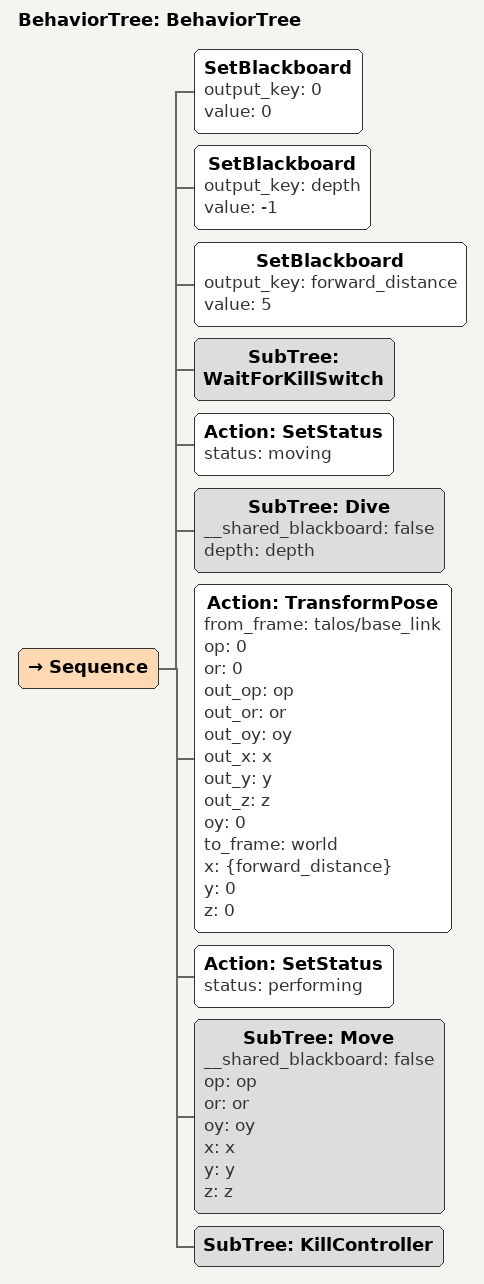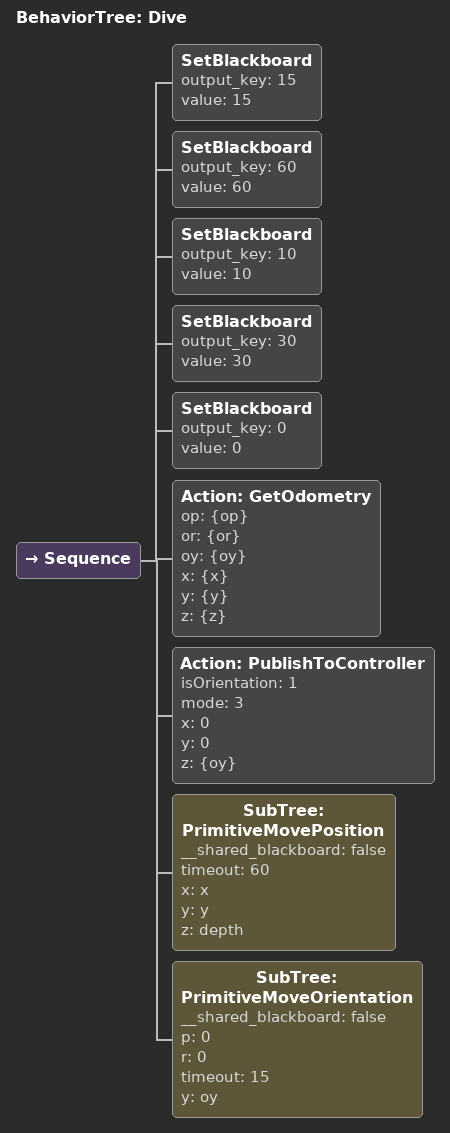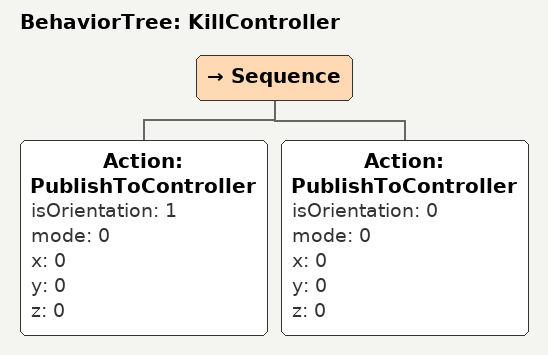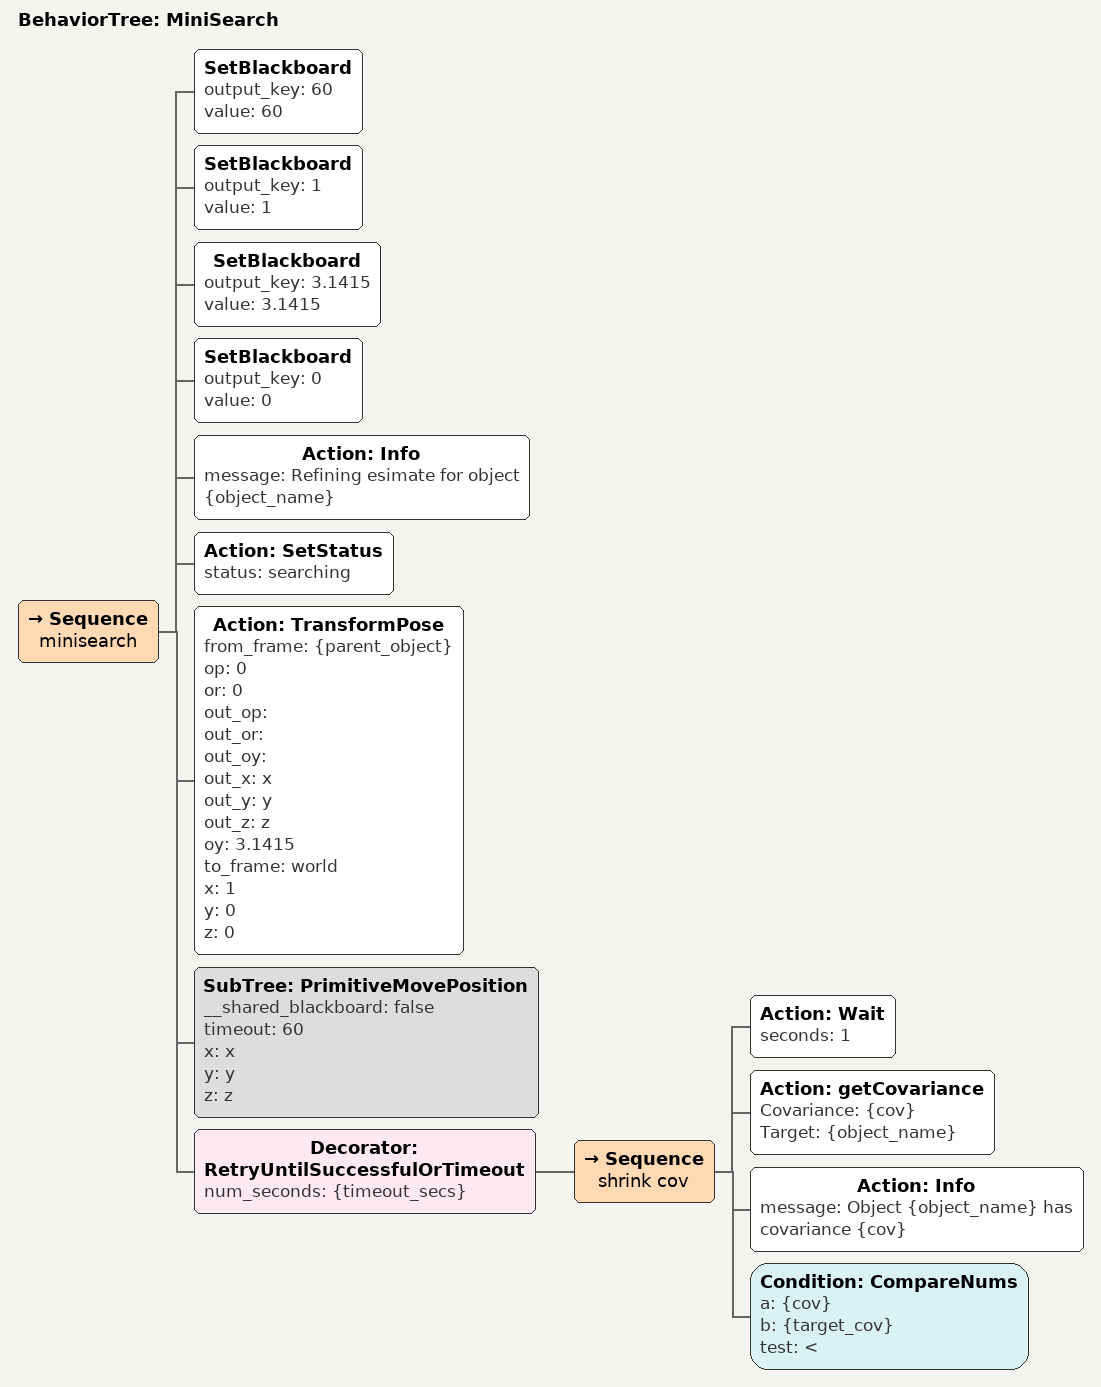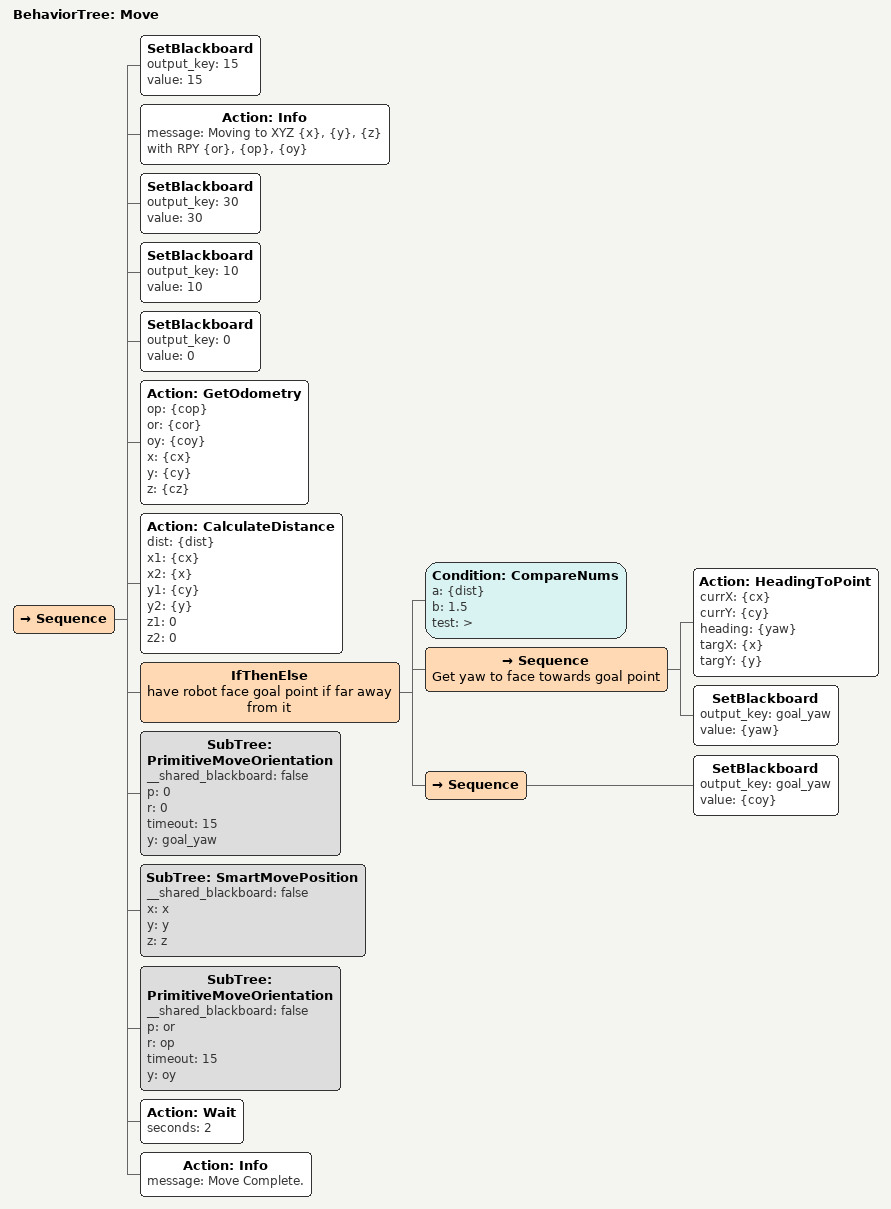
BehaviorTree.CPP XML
<BehaviorTree ID="BehaviorTree">
    <Sequence>
        <SetBlackboard output_key="0" value="0"/>
        <SetBlackboard output_key="depth" value="-1"/>
        <SetBlackboard output_key="forward_distance" value="5"/>
        <SubTree ID="WaitForKillSwitch"/>
        <Action ID="SetStatus" status="moving"/>
        <SubTree ID="Dive" __shared_blackboard="false" depth="depth"/>
        <Action ID="TransformPose" from_frame="talos/base_link" op="0" or="0" out_op="op" out_or="or" out_oy="oy" out_x="x" out_y="y" out_z="z" oy="0" to_frame="world" x="{forward_distance}" y="0" z="0"/>
        <Action ID="SetStatus" status="performing"/>
        <SubTree ID="Move" __shared_blackboard="false" op="op" or="or" oy="oy" x="x" y="y" z="z"/>
        <SubTree ID="KillController"/>
    </Sequence>
</BehaviorTree>

<BehaviorTree ID="Dive">
    <Sequence>
        <SetBlackboard output_key="15" value="15"/>
        <SetBlackboard output_key="60" value="60"/>
        <SetBlackboard output_key="10" value="10"/>
        <SetBlackboard output_key="30" value="30"/>
        <SetBlackboard output_key="0" value="0"/>
        <Action ID="GetOdometry" op="{op}" or="{or}" oy="{oy}" x="{x}" y="{y}" z="{z}"/>
        <Action ID="PublishToController" isOrientation="1" mode="3" x="0" y="0" z="{oy}"/>
        <SubTree ID="PrimitiveMovePosition" __shared_blackboard="false" timeout="60" x="x" y="y" z="depth"/>
        <SubTree ID="PrimitiveMoveOrientation" __shared_blackboard="false" p="0" r="0" timeout="15" y="oy"/>
    </Sequence>
</BehaviorTree>

<BehaviorTree ID="KillController">
    <Sequence>
        <Action ID="PublishToController" isOrientation="1" mode="0" x="0" y="0" z="0"/>
        <Action ID="PublishToController" isOrientation="0" mode="0" x="0" y="0" z="0"/>
    </Sequence>
</BehaviorTree>

<BehaviorTree ID="MiniSearch">
    <Sequence name="minisearch">
        <SetBlackboard output_key="60" value="60"/>
        <SetBlackboard output_key="1" value="1"/>
        <SetBlackboard output_key="3.1415" value="3.1415"/>
        <SetBlackboard output_key="0" value="0"/>
        <Action ID="Info" message="Refining esimate for object {object_name}"/>
        <Action ID="SetStatus" status="searching"/>
        <Action ID="TransformPose" from_frame="{parent_object}" op="0" or="0" out_op="" out_or="" out_oy="" out_x="x" out_y="y" out_z="z" oy="3.1415" to_frame="world" x="1" y="0" z="0"/>
        <SubTree ID="PrimitiveMovePosition" __shared_blackboard="false" timeout="60" x="x" y="y" z="z"/>
        <Decorator ID="RetryUntilSuccessfulOrTimeout" num_seconds="{timeout_secs}">
            <Sequence name="shrink cov">
                <Action ID="Wait" seconds="1"/>
                <Action Covariance="{cov}" ID="getCovariance" Target="{object_name}"/>
                <Action ID="Info" message="Object {object_name} has covariance {cov}"/>
                <Condition ID="CompareNums" a="{cov}" b="{target_cov}" test="&lt;"/>
            </Sequence>
        </Decorator>
    </Sequence>
</BehaviorTree>

<BehaviorTree ID="Move">
    <Sequence>
        <SetBlackboard output_key="15" value="15"/>
        <Action ID="Info" message="Moving to XYZ {x}, {y}, {z} with RPY {or}, {op}, {oy}"/>
        <SetBlackboard output_key="30" value="30"/>
        <SetBlackboard output_key="10" value="10"/>
        <SetBlackboard output_key="0" value="0"/>
        <Action ID="GetOdometry" op="{cop}" or="{cor}" oy="{coy}" x="{cx}" y="{cy}" z="{cz}"/>
        <Action ID="CalculateDistance" dist="{dist}" x1="{cx}" x2="{x}" y1="{cy}" y2="{y}" z1="0" z2="0"/>
        <IfThenElse name="have robot face goal point if far away from it">
            <Condition ID="CompareNums" a="{dist}" b="1.5" test=">"/>
            <Sequence name="Get yaw to face towards goal point">
                <Action ID="HeadingToPoint" currX="{cx}" currY="{cy}" heading="{yaw}" targX="{x}" targY="{y}"/>
                <SetBlackboard output_key="goal_yaw" value="{yaw}"/>
            </Sequence>
            <Sequence>
                <SetBlackboard output_key="goal_yaw" value="{coy}"/>
            </Sequence>
        </IfThenElse>
        <SubTree ID="PrimitiveMoveOrientation" __shared_blackboard="false" p="0" r="0" timeout="15" y="goal_yaw"/>
        <SubTree ID="SmartMovePosition" __shared_blackboard="false" x="x" y="y" z="z"/>
        <SubTree ID="PrimitiveMoveOrientation" __shared_blackboard="false" p="or" r="op" timeout="15" y="oy"/>
        <Action ID="Wait" seconds="2"/>
        <Action ID="Info" message="Move Complete."/>
    </Sequence>
</BehaviorTree>
